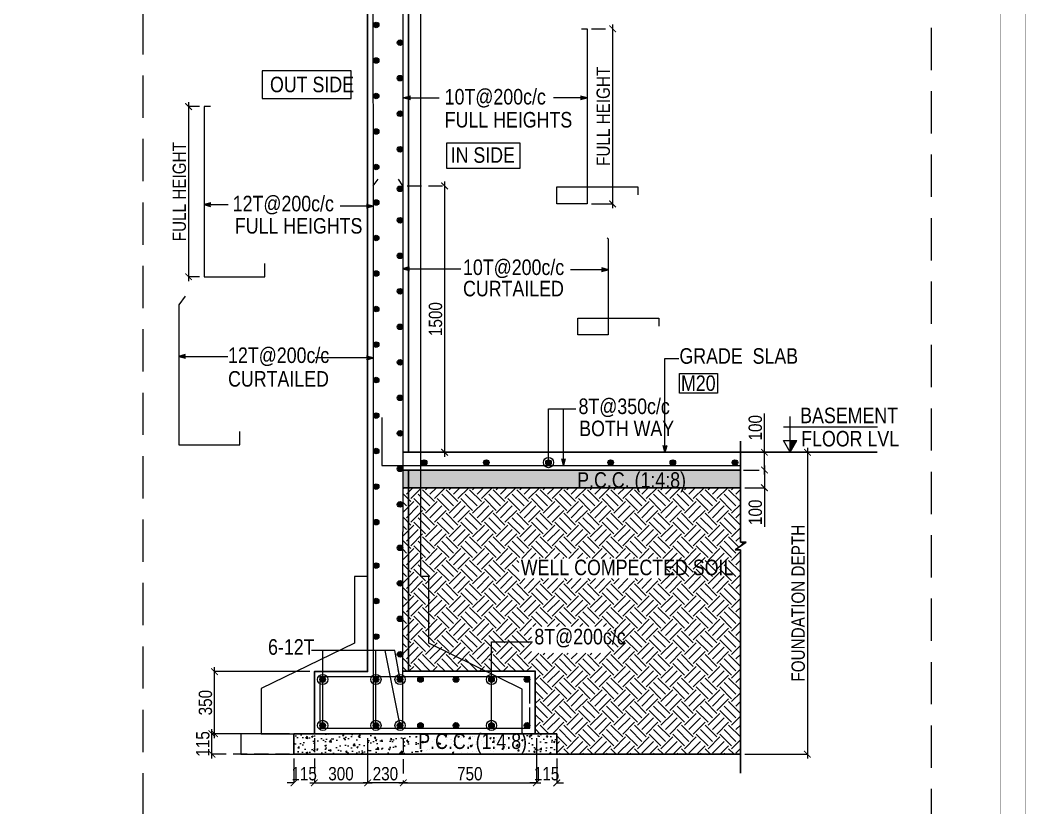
# Model space of a CAD drawing. Header units: millimetres. Extents: x 1112055 to 3390982, y -148532 to 766891.
# Drawn here: x 1994847 to 2021276, y 294036 to 314631 of the extents above; entities that cross this region are included whole.
import ezdxf

# ---------------------------------------------------------------- set-up
doc = ezdxf.new("R2010")
doc.units = ezdxf.units.MM
doc.header["$PDMODE"] = 35
doc.header["$PDSIZE"] = -25
doc.linetypes.add('Hidden', pattern=[9.525, 6.35, -3.175])
for name, color, linetype, lineweight in [('B HATCH', 250, 'Continuous', 0), ('B P.C.C', 251, 'Continuous', 0), ('B STEEL', 34, 'Continuous', 15), ('B STEEL TEXT', 7, 'Continuous', 15), ('B TITLE BLOCK', 250, 'Continuous', 0), ('B-BEAM', 147, 'Continuous', 25), ('B-ST DIM', 250, 'Continuous', 18), ('Col', 1, 'Continuous', 9)]:
    doc.layers.add(name, color=color, linetype=linetype, lineweight=lineweight)
doc.layers.add('B-COL HT', color=7, linetype='Continuous', lineweight=0, true_color=0x4e4f45)
doc.styles.add('ARIAL', font='arial.ttf')
doc.styles.add('Q1', font='g13f12d.shx', dxfattribs={"width": 0.8})
doc.styles.add('SWINC', font='swissc.ttf')
doc.dimstyles.new('BH-STD', dxfattribs={"dimscale": 0, "dimtxt": 230, "dimasz": 125, "dimexe": 0, "dimexo": 100, "dimgap": 50, "dimtad": 1, "dimdec": 0, "dimzin": 1, "dimdsep": 46, "dimtxsty": 'Q1', "dimblk": 'ARCHTICK', "dimcen": 1, "dimdle": 100, "dimclrd": 250, "dimclre": 250, "dimclrt": 256, "dimadec": 0, "dimazin": 0, "dimtfac": 1, "dimtdec": 0, "dimtix": 1, "dimtofl": 0, "dimtmove": 0, "dimatfit": 2, "dimfxl": 1, "dimtolj": 1, "dimtzin": 0, "dimlwd": 9, "dimlwe": 9, "dimarcsym": 0})
doc.dimstyles.new('DIM 1', dxfattribs={"dimscale": 0, "dimtxt": 230, "dimasz": 150, "dimexe": 0.18, "dimexo": 0.0625, "dimgap": 0.5, "dimtad": 1, "dimdec": 0, "dimzin": 0, "dimdsep": 46, "dimtxsty": 'ARIAL', "dimblk": 'OBLIQUE', "dimcen": 6, "dimse1": 1, "dimse2": 1, "dimclrd": 256, "dimclrt": 256, "dimadec": 0, "dimazin": 2, "dimtfac": 0.75, "dimtdec": 0, "dimtix": 1, "dimtofl": 0, "dimtmove": 1, "dimatfit": 3, "dimldrblk": 'OPEN30', "dimfxl": 0.18, "dimfrac": 1, "dimtolj": 1, "dimtzin": 0, "dimlwd": -1, "dimarcsym": 0})

# ---------------------------------------------------------------- blocks, each defined once
blk = doc.blocks.new('_ArchTick')
at = {"color": 0, "linetype": 'ByBlock', "const_width": 0.15}
blk.add_lwpolyline([(-0.5, -0.5), (0.5, 0.5)], dxfattribs=at)
blk = doc.blocks.new('*D1737')
at = {"layer": 'B-ST DIM', "color": 7, "lineweight": 9, "ltscale": 50, "transparency": 16777216}
for p, q in [((13994, 11040), (13994, 11916)), ((13556, 11040), (13994, 11040)), ((13994, 10540), (13994, 11040))]:
    blk.add_line(p, q, dxfattribs=at)
at = {"layer": 'B-ST DIM', "color": 7, "linetype": 'Hidden', "lineweight": 9, "ltscale": 50, "transparency": 16777216}
blk.add_line((13522, 10640), (13994, 10640), dxfattribs=at)
at = {"layer": 'Defpoints', "color": 0, "ltscale": 50, "transparency": 16777216}
for p in [(13456, 11040), (13994, 11040), (13422, 10640)]:
    blk.add_point(p, dxfattribs=at)
at = {"layer": 'B-ST DIM', "color": 7, "lineweight": 9, "ltscale": 50, "transparency": 16777216, "xscale": 150, "yscale": 150, "zscale": 150}
for p, rotation in [((13994, 11040), 90), ((13994, 10640), 270)]:
    blk.add_blockref('_ArchTick', p, dxfattribs=dict(at, rotation=rotation))
at = {"layer": 'B-ST DIM', "color": 7, "ltscale": 50, "transparency": 16777216, "insert": (13790, 11592), "char_height": 300, "attachment_point": 5, "rotation": 90, "style": 'SWINC'}
blk.add_mtext('\\A1;100', dxfattribs=at)
blk = doc.blocks.new('*D1738')
at = {"layer": 'B-ST DIM', "color": 7, "linetype": 'Hidden', "lineweight": 9, "ltscale": 50, "transparency": 16777216}
blk.add_line((3855, 4600), (3855, 3593), dxfattribs=at)
at = {"layer": 'B-ST DIM', "color": 7, "lineweight": 9, "ltscale": 50, "transparency": 16777216}
for p, q in [((5055, 4600), (5055, 3593)), ((3755, 3593), (5155, 3593))]:
    blk.add_line(p, q, dxfattribs=at)
at = {"layer": 'Defpoints', "color": 0, "ltscale": 50, "transparency": 16777216}
for p in [(3855, 4700), (5055, 4700), (5055, 3593)]:
    blk.add_point(p, dxfattribs=at)
at = {"layer": 'B-ST DIM', "color": 7, "lineweight": 9, "ltscale": 50, "transparency": 16777216, "xscale": 150, "yscale": 150, "zscale": 150, "rotation": 180}
blk.add_blockref('_ArchTick', (3855, 3593), dxfattribs=at)
at = {"layer": 'B-ST DIM', "color": 7, "lineweight": 9, "ltscale": 50, "transparency": 16777216, "xscale": 150, "yscale": 150, "zscale": 150}
blk.add_blockref('_ArchTick', (5055, 3593), dxfattribs=at)
at = {"layer": 'B-ST DIM', "color": 7, "ltscale": 50, "transparency": 16777216, "insert": (4455, 3797), "char_height": 300, "attachment_point": 5, "style": 'SWINC'}
blk.add_mtext('\\A1;300', dxfattribs=at)
blk = doc.blocks.new('*D1739')
at = {"layer": 'B-ST DIM', "color": 7, "lineweight": 9, "ltscale": 50, "transparency": 16777216}
for p, q in [((5055, 4600), (5055, 3593)), ((5957, 3593), (4955, 3593))]:
    blk.add_line(p, q, dxfattribs=at)
at = {"layer": 'B-ST DIM', "color": 7, "linetype": 'Hidden', "lineweight": 9, "ltscale": 50, "transparency": 16777216}
blk.add_line((5857, 4600), (5857, 3593), dxfattribs=at)
at = {"layer": 'Defpoints', "color": 0, "ltscale": 50, "transparency": 16777216}
for p in [(5055, 4700), (5857, 4700), (5055, 3593)]:
    blk.add_point(p, dxfattribs=at)
at = {"layer": 'B-ST DIM', "color": 7, "lineweight": 9, "ltscale": 50, "transparency": 16777216, "xscale": 150, "yscale": 150, "zscale": 150, "rotation": 180}
blk.add_blockref('_ArchTick', (5055, 3593), dxfattribs=at)
at = {"layer": 'B-ST DIM', "color": 7, "lineweight": 9, "ltscale": 50, "transparency": 16777216, "xscale": 150, "yscale": 150, "zscale": 150}
blk.add_blockref('_ArchTick', (5857, 3593), dxfattribs=at)
at = {"layer": 'B-ST DIM', "color": 7, "ltscale": 50, "transparency": 16777216, "insert": (5456, 3797), "char_height": 300, "attachment_point": 5, "style": 'SWINC'}
blk.add_mtext('\\A1;230', dxfattribs=at)
blk = doc.blocks.new('*D1740')
at = {"layer": 'B-ST DIM', "color": 7, "linetype": 'Hidden', "lineweight": 9, "ltscale": 50, "transparency": 16777216}
blk.add_line((5857, 4600), (5857, 3593), dxfattribs=at)
at = {"layer": 'B-ST DIM', "color": 7, "lineweight": 9, "ltscale": 50, "transparency": 16777216}
for p, q in [((8857, 4600), (8857, 3593)), ((5757, 3593), (8957, 3593))]:
    blk.add_line(p, q, dxfattribs=at)
at = {"layer": 'Defpoints', "color": 0, "ltscale": 50, "transparency": 16777216}
for p in [(5857, 4700), (8857, 4700), (8857, 3593)]:
    blk.add_point(p, dxfattribs=at)
at = {"layer": 'B-ST DIM', "color": 7, "lineweight": 9, "ltscale": 50, "transparency": 16777216, "xscale": 150, "yscale": 150, "zscale": 150, "rotation": 180}
blk.add_blockref('_ArchTick', (5857, 3593), dxfattribs=at)
at = {"layer": 'B-ST DIM', "color": 7, "lineweight": 9, "ltscale": 50, "transparency": 16777216, "xscale": 150, "yscale": 150, "zscale": 150}
blk.add_blockref('_ArchTick', (8857, 3593), dxfattribs=at)
at = {"layer": 'B-ST DIM', "color": 7, "ltscale": 50, "transparency": 16777216, "insert": (7357, 3797), "char_height": 300, "attachment_point": 5, "style": 'SWINC'}
blk.add_mtext('\\A1;750', dxfattribs=at)
blk = doc.blocks.new('_Oblique')
at = {"color": 0, "linetype": 'ByBlock', "lineweight": -2}
blk.add_line((-0.5, -0.5), (0.5, 0.5), dxfattribs=at)
blk = doc.blocks.new('_Open30')
at = {"color": 0, "linetype": 'ByBlock', "lineweight": -2}
for p, q in [((-1, 0.27), (0, 0)), ((0, 0), (-1, -0.27)), ((0, 0), (-1, 0))]:
    blk.add_line(p, q, dxfattribs=at)
blk = doc.blocks.new('*D1741')
at = {"layer": 'B-ST DIM', "color": 7, "lineweight": 9, "ltscale": 50, "transparency": 16777216}
for p, q in [((1547, 4140), (1547, 4800)), ((3295, 4700), (1547, 4700))]:
    blk.add_line(p, q, dxfattribs=at)
at = {"layer": 'B-ST DIM', "color": 7, "linetype": 'Hidden', "lineweight": 9, "ltscale": 50, "transparency": 16777216}
blk.add_line((3295, 4240), (1547, 4240), dxfattribs=at)
at = {"layer": 'Defpoints', "color": 0, "ltscale": 50, "transparency": 16777216}
for p in [(1547, 4700), (3395, 4700), (3395, 4240)]:
    blk.add_point(p, dxfattribs=at)
at = {"layer": 'B-ST DIM', "color": 7, "lineweight": 9, "ltscale": 50, "transparency": 16777216, "xscale": 150, "yscale": 150, "zscale": 150}
for p, rotation in [((1547, 4700), 90), ((1547, 4240), 270)]:
    blk.add_blockref('_ArchTick', p, dxfattribs=dict(at, rotation=rotation))
at = {"layer": 'B-ST DIM', "color": 7, "ltscale": 50, "transparency": 16777216, "insert": (1343, 4470), "char_height": 300, "attachment_point": 5, "rotation": 90, "style": 'SWINC'}
blk.add_mtext('\\A1;115', dxfattribs=at)
blk = doc.blocks.new('*D1742')
at = {"layer": 'B-ST DIM', "color": 7, "lineweight": 9, "ltscale": 50, "transparency": 16777216}
for p, q in [((1605, 4600), (1605, 6200)), ((3755, 6100), (1605, 6100))]:
    blk.add_line(p, q, dxfattribs=at)
at = {"layer": 'B-ST DIM', "color": 7, "linetype": 'Hidden', "lineweight": 9, "ltscale": 50, "transparency": 16777216}
blk.add_line((3295, 4700), (1605, 4700), dxfattribs=at)
at = {"layer": 'Defpoints', "color": 0, "ltscale": 50, "transparency": 16777216}
for p in [(1605, 6100), (3855, 6100), (3395, 4700)]:
    blk.add_point(p, dxfattribs=at)
at = {"layer": 'B-ST DIM', "color": 7, "lineweight": 9, "ltscale": 50, "transparency": 16777216, "xscale": 150, "yscale": 150, "zscale": 150}
for p, rotation in [((1605, 6100), 90), ((1605, 4700), 270)]:
    blk.add_blockref('_ArchTick', p, dxfattribs=dict(at, rotation=rotation))
at = {"layer": 'B-ST DIM', "color": 7, "ltscale": 50, "transparency": 16777216, "insert": (1402, 5400), "char_height": 300, "attachment_point": 5, "rotation": 90, "style": 'SWINC'}
blk.add_mtext('\\A1;350', dxfattribs=at)
blk = doc.blocks.new('*D1743')
at = {"layer": 'B-ST DIM', "color": 7, "lineweight": 9, "ltscale": 50, "transparency": 16777216}
for p, q in [((13994, 10740), (13994, 10240)), ((13556, 10240), (13994, 10240)), ((13994, 10240), (13994, 9364))]:
    blk.add_line(p, q, dxfattribs=at)
at = {"layer": 'B-ST DIM', "color": 7, "linetype": 'Hidden', "lineweight": 9, "ltscale": 50, "transparency": 16777216}
blk.add_line((13556, 10640), (13994, 10640), dxfattribs=at)
at = {"layer": 'Defpoints', "color": 0, "ltscale": 50, "transparency": 16777216}
for p in [(13456, 10640), (13456, 10240), (13994, 10240)]:
    blk.add_point(p, dxfattribs=at)
at = {"layer": 'B-ST DIM', "color": 7, "lineweight": 9, "ltscale": 50, "transparency": 16777216, "xscale": 150, "yscale": 150, "zscale": 150}
for p, rotation in [((13994, 10640), 90), ((13994, 10240), 270)]:
    blk.add_blockref('_ArchTick', p, dxfattribs=dict(at, rotation=rotation))
at = {"layer": 'B-ST DIM', "color": 7, "ltscale": 50, "transparency": 16777216, "insert": (13790, 9688), "char_height": 300, "attachment_point": 5, "rotation": 90, "style": 'SWINC'}
blk.add_mtext('\\A1;100', dxfattribs=at)
blk = doc.blocks.new('*D1744')
at = {"layer": 'B-ST DIM', "color": 7, "lineweight": 9, "ltscale": 50, "transparency": 16777216}
for p, q in [((3395, 4140), (3395, 3593)), ((3395, 3593), (3245, 3593)), ((3855, 3593), (4005, 3593))]:
    blk.add_line(p, q, dxfattribs=at)
at = {"layer": 'B-ST DIM', "color": 7, "linetype": 'Hidden', "lineweight": 9, "ltscale": 50, "transparency": 16777216}
blk.add_line((3855, 4140), (3855, 3593), dxfattribs=at)
at = {"layer": 'Defpoints', "color": 0, "ltscale": 50, "transparency": 16777216}
for p in [(3395, 4240), (3855, 4240), (3395, 3593)]:
    blk.add_point(p, dxfattribs=at)
at = {"layer": 'B-ST DIM', "color": 7, "lineweight": 9, "ltscale": 50, "transparency": 16777216, "xscale": 150, "yscale": 150, "zscale": 150}
blk.add_blockref('_ArchTick', (3395, 3593), dxfattribs=at)
at = {"layer": 'B-ST DIM', "color": 7, "lineweight": 9, "ltscale": 50, "transparency": 16777216, "xscale": 150, "yscale": 150, "zscale": 150, "rotation": 180}
blk.add_blockref('_ArchTick', (3855, 3593), dxfattribs=at)
at = {"layer": 'B-ST DIM', "color": 7, "ltscale": 50, "transparency": 16777216, "insert": (3625, 3797), "char_height": 300, "attachment_point": 5, "style": 'SWINC'}
blk.add_mtext('\\A1;115', dxfattribs=at)
blk = doc.blocks.new('*D1745')
at = {"layer": 'B-ST DIM', "color": 7, "linetype": 'Hidden', "lineweight": 9, "ltscale": 50, "transparency": 16777216}
blk.add_line((8857, 4140), (8857, 3593), dxfattribs=at)
at = {"layer": 'B-ST DIM', "color": 7, "lineweight": 9, "ltscale": 50, "transparency": 16777216}
for p, q in [((9317, 4140), (9317, 3593)), ((8857, 3593), (8707, 3593)), ((9317, 3593), (9467, 3593))]:
    blk.add_line(p, q, dxfattribs=at)
at = {"layer": 'Defpoints', "color": 0, "ltscale": 50, "transparency": 16777216}
for p in [(8857, 4240), (9317, 4240), (9317, 3593)]:
    blk.add_point(p, dxfattribs=at)
at = {"layer": 'B-ST DIM', "color": 7, "lineweight": 9, "ltscale": 50, "transparency": 16777216, "xscale": 150, "yscale": 150, "zscale": 150}
blk.add_blockref('_ArchTick', (8857, 3593), dxfattribs=at)
at = {"layer": 'B-ST DIM', "color": 7, "lineweight": 9, "ltscale": 50, "transparency": 16777216, "xscale": 150, "yscale": 150, "zscale": 150, "rotation": 180}
blk.add_blockref('_ArchTick', (9317, 3593), dxfattribs=at)
at = {"layer": 'B-ST DIM', "color": 7, "ltscale": 50, "transparency": 16777216, "insert": (9087, 3797), "char_height": 300, "attachment_point": 5, "style": 'SWINC'}
blk.add_mtext('\\A1;115', dxfattribs=at)
blk = doc.blocks.new('*D1746')
at = {"layer": 'B-ST DIM', "color": 7, "linetype": 'Hidden', "lineweight": 9, "ltscale": 50, "transparency": 16777216}
blk.add_line((10100, 20579), (10573, 20579), dxfattribs=at)
at = {"layer": 'B-ST DIM', "color": 7, "lineweight": 9, "ltscale": 50, "transparency": 16777216}
for p, q in [((10573, 20679), (10573, 16535)), ((10100, 16635), (10573, 16635))]:
    blk.add_line(p, q, dxfattribs=at)
at = {"layer": 'Defpoints', "color": 0, "ltscale": 50, "transparency": 16777216}
for p in [(10000, 20579), (10000, 16635), (10573, 16635)]:
    blk.add_point(p, dxfattribs=at)
at = {"layer": 'B-ST DIM', "color": 7, "lineweight": 9, "ltscale": 50, "transparency": 16777216, "xscale": 150, "yscale": 150, "zscale": 150}
for p, rotation in [((10573, 20579), 90), ((10573, 16635), 270)]:
    blk.add_blockref('_ArchTick', p, dxfattribs=dict(at, rotation=rotation))
at = {"layer": 'B-ST DIM', "color": 7, "ltscale": 50, "transparency": 16777216, "insert": (10365, 18607), "char_height": 300, "attachment_point": 5, "rotation": 90, "style": 'SWINC'}
blk.add_mtext('\\A1;FULL HEIGHT', dxfattribs=at)
blk = doc.blocks.new('*D1747')
at = {"layer": 'B-ST DIM', "color": 7, "lineweight": 9, "ltscale": 50, "transparency": 16777216}
for p, q in [((1021, 18928), (1021, 14893)), ((1270, 14993), (1021, 14993))]:
    blk.add_line(p, q, dxfattribs=at)
at = {"layer": 'B-ST DIM', "color": 7, "linetype": 'Hidden', "lineweight": 9, "ltscale": 50, "transparency": 16777216}
blk.add_line((1270, 18828), (1021, 18828), dxfattribs=at)
at = {"layer": 'Defpoints', "color": 0, "ltscale": 50, "transparency": 16777216}
for p in [(1370, 18828), (1021, 14993), (1370, 14993)]:
    blk.add_point(p, dxfattribs=at)
at = {"layer": 'B-ST DIM', "color": 7, "lineweight": 9, "ltscale": 50, "transparency": 16777216, "xscale": 150, "yscale": 150, "zscale": 150}
for p, rotation in [((1021, 18828), 90), ((1021, 14993), 270)]:
    blk.add_blockref('_ArchTick', p, dxfattribs=dict(at, rotation=rotation))
at = {"layer": 'B-ST DIM', "color": 7, "ltscale": 50, "transparency": 16777216, "insert": (814, 16910), "char_height": 300, "attachment_point": 5, "rotation": 90, "style": 'SWINC'}
blk.add_mtext('\\A1;FULL HEIGHT', dxfattribs=at)
blk = doc.blocks.new('*D1749')
at = {"layer": 'B-ST DIM', "color": 7, "lineweight": 9, "ltscale": 50, "transparency": 16777216}
for p, q in [((6789, 17140), (6789, 10940)), ((6073, 11040), (6789, 11040))]:
    blk.add_line(p, q, dxfattribs=at)
at = {"layer": 'B-ST DIM', "color": 7, "linetype": 'Hidden', "lineweight": 9, "ltscale": 50, "transparency": 16777216}
blk.add_line((5948, 17040), (6789, 17040), dxfattribs=at)
at = {"layer": 'Defpoints', "color": 0, "ltscale": 50, "transparency": 16777216}
for p in [(5848, 17040), (5973, 11040), (6789, 11040)]:
    blk.add_point(p, dxfattribs=at)
at = {"layer": 'B-ST DIM', "color": 7, "lineweight": 9, "ltscale": 50, "transparency": 16777216, "xscale": 150, "yscale": 150, "zscale": 150}
for p, rotation in [((6789, 17040), 90), ((6789, 11040), 270)]:
    blk.add_blockref('_ArchTick', p, dxfattribs=dict(at, rotation=rotation))
at = {"layer": 'B-ST DIM', "color": 7, "ltscale": 50, "transparency": 16777216, "insert": (6585, 14040), "char_height": 300, "attachment_point": 5, "rotation": 90, "style": 'SWINC'}
blk.add_mtext('\\A1;1500', dxfattribs=at)
blk = doc.blocks.new('*D1750')
at = {"layer": 'B-ST DIM', "color": 7, "linetype": 'Hidden', "lineweight": 9, "ltscale": 50, "transparency": 16777216}
blk.add_line((13556, 11040), (14963, 11040), dxfattribs=at)
at = {"layer": 'B-ST DIM', "color": 7, "lineweight": 9, "ltscale": 50, "transparency": 16777216}
for p, q in [((14963, 11140), (14963, 4140)), ((13556, 4240), (14963, 4240))]:
    blk.add_line(p, q, dxfattribs=at)
at = {"layer": 'Defpoints', "color": 0, "ltscale": 50, "transparency": 16777216}
for p in [(13456, 11040), (13456, 4240), (14963, 4240)]:
    blk.add_point(p, dxfattribs=at)
at = {"layer": 'B-ST DIM', "color": 7, "lineweight": 9, "ltscale": 50, "transparency": 16777216, "xscale": 150, "yscale": 150, "zscale": 150}
for p, rotation in [((14963, 11040), 90), ((14963, 4240), 270)]:
    blk.add_blockref('_ArchTick', p, dxfattribs=dict(at, rotation=rotation))
at = {"layer": 'B-ST DIM', "color": 7, "ltscale": 50, "transparency": 16777216, "insert": (14756, 7640), "char_height": 300, "attachment_point": 5, "rotation": 90, "style": 'SWINC'}
blk.add_mtext('\\A1;FOUNDATION DEPTH', dxfattribs=at)
blk = doc.blocks.new('A$C518183e5')
at = {"layer": 'B HATCH', "ltscale": 1000}
h = blk.add_hatch(dxfattribs=at)
h.set_pattern_fill('AR-CONC', color=256, scale=35)
h.set_pattern_definition([(50, (-452455.6, 53498.63), (251.04106, -21.96325), [26.25, -288.75]), (355, (-452455.6, 53498.63), (-48.56297, 263.26725), [21, -231]), (100.451444, (-452434.7, 53496.8), (202.4781, 241.304), [22.30907, -245.39974]), (46.1842, (-452455.6, 53568.63), (373.53447, -57.93175), [39.375, -433.125]), (96.635635, (-452424.48, 53563.8), (327.13168, 340.9415), [33.46362, -368.09982]), (351.18416, (-452455.6, 53568.63), (327.13168, 340.9415), [31.5, -346.5]), (21, (-452420.6, 53551.13), (208.91747, -140.91661), [26.25, -288.75]), (326, (-452420.6, 53551.13), (85.16037, 253.80252), [21, -231]), (71.451445, (-452403.2, 53539.4), (294.07783, 112.8859), [22.30907, -245.39974]), (37.5, (-452455.61, 53498.63), (4.25595, 116.512849), [0, -228.2, 0, -234.5, 0, -231.875]), (7.5, (-452455.61, 53498.63), (92.074338, 138.0441), [0, -133.7, 0, -222.95, 0, -88.375]), (327.5, (-452533.66, 53498.63), (186.837853, -7.894205), [0, -87.5, 0, -273, 0, -362.25]), (317.5, (-452568.66, 53498.63), (204.11516, 35.036744), [0, -113.75, 0, -181.3, 0, -257.25])])
h.paths.add_polyline_path([(6139.5, 10640.2), (5852.7, 10640.2), (5852.7, 10240.2), (6139.5, 10240.2)])
h.paths.add_polyline_path([(13455.8, 10640.2), (6139.5, 10640.2), (6139.5, 10240.2), (13455.8, 10240.2)])
at = {"layer": 'B HATCH', "lineweight": 0, "ltscale": 15}
h = blk.add_hatch(dxfattribs=at)
h.set_pattern_fill('AR-CONC', color=250, scale=50, style=0)
h.set_pattern_definition([(50, (-2573862.6, 1118405.36), (358.63009, -31.376067), [37.5, -412.5]), (355, (-2573862.6, 1118405.36), (-69.375667, 376.096067), [30, -330]), (100.451444, (-2573832.72, 1118402.74), (289.254423, 344.719995), [31.870096, -350.571056]), (46.1842, (-2573862.6, 1118505.36), (533.620665, -82.75964), [56.25, -618.75]), (96.635635, (-2573818.14, 1118498.46), (467.33097, 487.0593), [47.80517, -525.85688]), (351.184164, (-2573862.6, 1118505.36), (467.33097, 487.0593), [45, -495]), (21, (-2573812.6, 1118480.36), (298.453526, -201.309445), [37.5, -412.5]), (326, (-2573812.6, 1118480.36), (121.657666, 362.575023), [30, -330]), (71.451445, (-2573787.74, 1118463.6), (420.11119, 161.265576), [31.870095, -350.571056]), (37.5, (-2573862.61, 1118405.36), (6.0799277, 166.446927), [0, -326, 0, -335, 0, -331.25]), (7.5, (-2573862.61, 1118405.36), (131.534769, 197.205856), [0, -191, 0, -318.5, 0, -126.25]), (327.5, (-2573974.11, 1118405.36), (266.911218, -11.277436), [0, -125, 0, -390, 0, -517.5]), (317.5, (-2574024.1, 1118405.36), (291.593085, 50.052491), [0, -162.5, 0, -259, 0, -367.5])])
h.paths.add_polyline_path([(3396.7, 4700.1), (3396.7, 4240.2), (9316.7, 4240.2), (9316.7, 4700.1)])
h.paths.add_polyline_path([(6099.4, 4240.2), (8175.9, 4240.2), (8196.8, 4240.2), (6120.3, 4240.2)], flags=17)
at = {"layer": 'B STEEL'}
h = blk.add_hatch(color=256, dxfattribs=at)
h.dxf.hatch_style = 1
edge = h.paths.add_edge_path()
edge.add_arc((5246.8, 20666.1), 62.5, 0, 360)
h = blk.add_hatch(color=256, dxfattribs=at)
h.dxf.hatch_style = 1
edge = h.paths.add_edge_path()
edge.add_arc((5785.9, 20266.1), 62.5, 0, 360)
h = blk.add_hatch(color=256, dxfattribs=at)
h.dxf.hatch_style = 1
edge = h.paths.add_edge_path()
edge.add_arc((5246.8, 19866.1), 62.5, 0, 360)
h = blk.add_hatch(color=256, dxfattribs=at)
h.dxf.hatch_style = 1
edge = h.paths.add_edge_path()
edge.add_arc((5785.9, 19466.1), 62.5, 0, 360)
h = blk.add_hatch(color=256, dxfattribs=at)
h.dxf.hatch_style = 1
edge = h.paths.add_edge_path()
edge.add_arc((5246.8, 19066.1), 62.5, 0, 360)
h = blk.add_hatch(color=256, dxfattribs=at)
h.dxf.hatch_style = 1
edge = h.paths.add_edge_path()
edge.add_arc((5785.9, 18666.1), 62.5, 0, 360)
h = blk.add_hatch(color=256, dxfattribs=at)
h.dxf.hatch_style = 1
edge = h.paths.add_edge_path()
edge.add_arc((5246.8, 18266.1), 62.5, 0, 360)
h = blk.add_hatch(color=256, dxfattribs=at)
h.dxf.hatch_style = 1
edge = h.paths.add_edge_path()
edge.add_arc((5785.9, 17866.1), 62.5, 0, 360)
h = blk.add_hatch(color=256, dxfattribs=at)
h.dxf.hatch_style = 1
edge = h.paths.add_edge_path()
edge.add_arc((5246.8, 17466.1), 62.5, 0, 360)
h = blk.add_hatch(color=256, dxfattribs=at)
h.dxf.hatch_style = 1
edge = h.paths.add_edge_path()
edge.add_arc((5785.9, 16974), 62.5, 0, 360)
h = blk.add_hatch(color=256, dxfattribs=at)
h.dxf.hatch_style = 1
edge = h.paths.add_edge_path()
edge.add_arc((5246.8, 16666.1), 62.5, 0, 360)
h = blk.add_hatch(color=256, dxfattribs=at)
h.dxf.hatch_style = 1
edge = h.paths.add_edge_path()
edge.add_arc((5785.9, 16266.1), 62.5, 0, 360)
h = blk.add_hatch(color=256, dxfattribs=at)
h.dxf.hatch_style = 1
edge = h.paths.add_edge_path()
edge.add_arc((5246.8, 15866.1), 62.5, 0, 360)
h = blk.add_hatch(color=256, dxfattribs=at)
h.dxf.hatch_style = 1
edge = h.paths.add_edge_path()
edge.add_arc((5785.9, 15466.1), 62.5, 0, 360)
h = blk.add_hatch(color=256, dxfattribs=at)
h.dxf.hatch_style = 1
edge = h.paths.add_edge_path()
edge.add_arc((5246.8, 15066.1), 62.5, 0, 360)
h = blk.add_hatch(color=256, dxfattribs=at)
h.dxf.hatch_style = 1
edge = h.paths.add_edge_path()
edge.add_arc((5785.9, 14666.1), 62.5, 0, 360)
h = blk.add_hatch(color=256, dxfattribs=at)
h.dxf.hatch_style = 1
edge = h.paths.add_edge_path()
edge.add_arc((5246.8, 14266.1), 62.5, 0, 360)
h = blk.add_hatch(color=256, dxfattribs=at)
h.dxf.hatch_style = 1
edge = h.paths.add_edge_path()
edge.add_arc((5785.9, 13866.1), 62.5, 0, 360)
h = blk.add_hatch(color=256, dxfattribs=at)
h.dxf.hatch_style = 1
edge = h.paths.add_edge_path()
edge.add_arc((5246.8, 13466.1), 62.5, 0, 360)
h = blk.add_hatch(color=256, dxfattribs=at)
h.dxf.hatch_style = 1
edge = h.paths.add_edge_path()
edge.add_arc((5785.9, 13066.1), 62.5, 0, 360)
h = blk.add_hatch(color=256, dxfattribs=at)
h.dxf.hatch_style = 1
edge = h.paths.add_edge_path()
edge.add_arc((5246.8, 12666.1), 62.5, 0, 360)
h = blk.add_hatch(color=256, dxfattribs=at)
h.dxf.hatch_style = 1
edge = h.paths.add_edge_path()
edge.add_arc((5785.9, 12266.1), 62.5, 0, 360)
h = blk.add_hatch(color=256, dxfattribs=at)
h.dxf.hatch_style = 1
edge = h.paths.add_edge_path()
edge.add_arc((5246.8, 11866.1), 62.5, 0, 360)
h = blk.add_hatch(color=256, dxfattribs=at)
h.dxf.hatch_style = 1
edge = h.paths.add_edge_path()
edge.add_arc((5785.9, 11466.1), 62.5, 0, 360)
h = blk.add_hatch(color=256, dxfattribs=at)
h.dxf.hatch_style = 1
edge = h.paths.add_edge_path()
edge.add_arc((5246.8, 11066.1), 62.5, 0, 360)
h = blk.add_hatch(color=256, dxfattribs=at)
h.dxf.hatch_style = 1
edge = h.paths.add_edge_path()
edge.add_arc((5785.9, 10666.1), 62.5, 0, 360)
h = blk.add_hatch(color=256, dxfattribs=at)
h.dxf.hatch_style = 1
edge = h.paths.add_edge_path()
edge.add_arc((6329.8, 10807.8), 62.5, 0, 360)
h = blk.add_hatch(color=256, dxfattribs=at)
h.dxf.hatch_style = 1
edge = h.paths.add_edge_path()
edge.add_arc((7729.8, 10807.8), 62.5, 0, 360)
h = blk.add_hatch(color=256, dxfattribs=at)
h.dxf.hatch_style = 1
edge = h.paths.add_edge_path()
edge.add_arc((9129.8, 10807.8), 62.5, 0, 360)
h = blk.add_hatch(color=256, dxfattribs=at)
h.dxf.hatch_style = 1
edge = h.paths.add_edge_path()
edge.add_arc((10529.8, 10807.8), 62.5, 0, 360)
h = blk.add_hatch(color=256, dxfattribs=at)
h.dxf.hatch_style = 1
edge = h.paths.add_edge_path()
edge.add_arc((11929.8, 10807.8), 62.5, 0, 360)
h = blk.add_hatch(color=256, dxfattribs=at)
h.dxf.hatch_style = 1
edge = h.paths.add_edge_path()
edge.add_arc((13329.8, 10807.8), 62.5, 0, 360)
h = blk.add_hatch(color=256, dxfattribs=at)
h.dxf.hatch_style = 1
edge = h.paths.add_edge_path()
edge.add_arc((5246.8, 10266.1), 62.5, 0, 360)
h = blk.add_hatch(color=256, dxfattribs=at)
h.dxf.hatch_style = 1
edge = h.paths.add_edge_path()
edge.add_arc((5785.9, 9866.1), 62.5, 0, 360)
h = blk.add_hatch(color=256, dxfattribs=at)
h.dxf.hatch_style = 1
edge = h.paths.add_edge_path()
edge.add_arc((5246.8, 9466.1), 62.5, 0, 360)
h = blk.add_hatch(color=256, dxfattribs=at)
h.dxf.hatch_style = 1
edge = h.paths.add_edge_path()
edge.add_arc((5785.9, 8887.6), 62.5, 0, 360)
h = blk.add_hatch(color=256, dxfattribs=at)
h.dxf.hatch_style = 1
edge = h.paths.add_edge_path()
edge.add_arc((5246.8, 8487.6), 62.5, 0, 360)
h = blk.add_hatch(color=256, dxfattribs=at)
h.dxf.hatch_style = 1
edge = h.paths.add_edge_path()
edge.add_arc((5785.9, 8087.6), 62.5, 0, 360)
h = blk.add_hatch(color=256, dxfattribs=at)
h.dxf.hatch_style = 1
edge = h.paths.add_edge_path()
edge.add_arc((5246.8, 7687.6), 62.5, 0, 360)
h = blk.add_hatch(color=256, dxfattribs=at)
h.dxf.hatch_style = 1
edge = h.paths.add_edge_path()
edge.add_arc((5785.9, 7287.6), 62.5, 0, 360)
h = blk.add_hatch(color=256, dxfattribs=at)
h.dxf.hatch_style = 1
edge = h.paths.add_edge_path()
edge.add_arc((5246.8, 6887.6), 62.5, 0, 360)
h = blk.add_hatch(color=256, dxfattribs=at)
h.dxf.hatch_style = 1
edge = h.paths.add_edge_path()
edge.add_arc((5785.9, 6487.6), 62.5, 0, 360)
h = blk.add_hatch(color=256, dxfattribs=at)
h.dxf.hatch_style = 1
edge = h.paths.add_edge_path()
edge.add_arc((4043, 5921.3), 62.5, 0, 360)
h = blk.add_hatch(color=256, dxfattribs=at)
h.dxf.hatch_style = 1
edge = h.paths.add_edge_path()
edge.add_arc((5242.8, 5921.3), 62.5, 0, 360)
h = blk.add_hatch(color=256, dxfattribs=at)
h.dxf.hatch_style = 1
edge = h.paths.add_edge_path()
edge.add_arc((5785.9, 5921.4), 62.5, 0, 360)
h = blk.add_hatch(color=256, dxfattribs=at)
h.dxf.hatch_style = 1
edge = h.paths.add_edge_path()
edge.add_arc((6245.9, 5921.4), 62.5, 0, 360)
h = blk.add_hatch(color=256, dxfattribs=at)
h.dxf.hatch_style = 1
edge = h.paths.add_edge_path()
edge.add_arc((7045.9, 5921.4), 62.5, 0, 360)
h = blk.add_hatch(color=256, dxfattribs=at)
h.dxf.hatch_style = 1
edge = h.paths.add_edge_path()
edge.add_arc((7845.9, 5921.4), 62.5, 0, 360)
h = blk.add_hatch(color=256, dxfattribs=at)
h.dxf.hatch_style = 1
edge = h.paths.add_edge_path()
edge.add_arc((8645.9, 5921.4), 62.5, 0, 360)
h = blk.add_hatch(color=256, dxfattribs=at)
h.dxf.hatch_style = 1
edge = h.paths.add_edge_path()
edge.add_arc((4042.9, 4887.5), 62.5, 0, 360)
h = blk.add_hatch(color=256, dxfattribs=at)
h.dxf.hatch_style = 1
edge = h.paths.add_edge_path()
edge.add_arc((5242.8, 4887.5), 62.5, 0, 360)
h = blk.add_hatch(color=256, dxfattribs=at)
h.dxf.hatch_style = 1
edge = h.paths.add_edge_path()
edge.add_arc((5785.9, 4887.6), 62.5, 0, 360)
h = blk.add_hatch(color=256, dxfattribs=at)
h.dxf.hatch_style = 1
edge = h.paths.add_edge_path()
edge.add_arc((6245.9, 4887.6), 62.5, 0, 360)
h = blk.add_hatch(color=256, dxfattribs=at)
h.dxf.hatch_style = 1
edge = h.paths.add_edge_path()
edge.add_arc((7045.9, 4887.6), 62.5, 0, 360)
h = blk.add_hatch(color=256, dxfattribs=at)
h.dxf.hatch_style = 1
edge = h.paths.add_edge_path()
edge.add_arc((7845.9, 4887.6), 62.5, 0, 360)
h = blk.add_hatch(color=256, dxfattribs=at)
h.dxf.hatch_style = 1
edge = h.paths.add_edge_path()
edge.add_arc((8645.9, 4887.6), 62.5, 0, 360)
at = {"layer": 'B STEEL TEXT', "lineweight": 9}
blk.add_hatch(color=3, dxfattribs=at).paths.add_polyline_path([(14574, 11301.5), (14574, 11040.2), (14724.9, 11301.5)])
at = {"layer": 'B-COL HT', "lineweight": 0, "ltscale": 1000}
h = blk.add_hatch(dxfattribs=at)
h.set_pattern_fill('EARTH', color=250, scale=1500, angle=45)
h.set_pattern_definition([(45, (-3543214.68, 1755784.77), (6e-14, 530.330086), [375, -375]), (45, (-3543314.1, 1755884.2), (6e-14, 530.330086), [375, -375]), (45, (-3543413.55, 1755983.64), (6e-14, 530.330086), [375, -375]), (135, (-3543413.55, 1756049.93), (-530.330086, 1e-13), [375, -375]), (135, (-3543314.1, 1756149.37), (-530.330086, 1e-13), [375, -375]), (135, (-3543214.68, 1756248.8), (-530.330086, 1e-13), [375, -375])])
h.paths.add_polyline_path([(6439.5, 8500.1), (6139.5, 8500.1), (6139.5, 10240.2), (5852.7, 10240.2), (5852.7, 6108.9), (7488, 6108.9), (6439.5, 6700.1)])
h.paths.add_polyline_path([(13455.8, 8845.8), (13331.6, 8845.8), (13580, 9011.4), (13455.8, 9011.4), (13455.8, 10240.2), (6139.5, 10240.2), (6139.5, 8500.1), (6439.5, 8500.1), (6439.5, 6700.1), (7488, 6108.9), (8833.4, 6108.9), (8833.4, 4700.1), (9316.7, 4700.1), (9316.7, 4240.2), (13455.8, 4240.2)])
h.paths.add_polyline_path([(8748.5, 6516.3), (10458.9, 6516.3), (10458.9, 7111.5), (8748.5, 7111.5)], flags=16)
edge = h.paths.add_edge_path(flags=16)
edge.add_line((11113.8, 9571.3), (11113.8, 10066.3))
edge.add_line((11113.8, 10066.3), (9364.9, 10066.3))
edge.add_line((9364.9, 10066.3), (9364.9, 10066.3))
edge.add_line((9364.9, 10066.3), (11113.8, 10066.3))
h.paths.add_polyline_path([(8465.3, 8192.8), (11785.4, 8192.8), (11785.4, 8649.1), (8465.3, 8649.1)], flags=16)
at = {"layer": 'B P.C.C', "color": 250, "linetype": 'Hidden', "lineweight": 0, "ltscale": 150}
blk.add_lwpolyline([(0, 30603.2), (17750.8, 30603.2), (17750.8, 0), (0, 0)], close=True, dxfattribs=at)
at = {"layer": 'B STEEL'}
for p, q in [((5178.1, 17040.2), (5293.5, 17189.3)), ((5848.4, 17040.2), (5753.6, 17189.3))]:
    blk.add_line(p, q, dxfattribs=at)
at = {"layer": 'B STEEL', "flags": 128}
for points in [[(8053.4, 28550.1), (5176.4, 28550.1), (5179.5, 9248.3)], [(5314.9, 28515), (5848.4, 28515), (5848.4, 9248.3)], [(9872.1, 20579.3), (10000.2, 20579.3), (10000.2, 16635.4), (9315.9, 16635.4), (9315.9, 17016.7), (11140.6, 17016.7), (11140.6, 16836.7)], [(1514.9, 18827.8), (1369.6, 18827.8), (1369.6, 14992.6), (2741.6, 14992.6), (2741.6, 15290.2)], [(10450.8, 15870.8), (10477.3, 15844.3), (10477.3, 13681.7), (9793.1, 13681.7), (9793.1, 14063), (11617.7, 14063), (11617.7, 13882.9)], [(948.4, 14554.7), (803, 14358.6), (803, 11211.1), (2175, 11211.1), (2175, 11508.7)], [(5371.7, 11825.5), (5371.7, 10745.3), (13455.8, 10745.3)], [(8708.4, 5379.8), (8708.4, 5983.9), (3980.4, 5983.9), (3980.4, 4825.1), (5848.4, 4825.1), (5848.4, 9248.3)], [(5179.5, 9248.3), (5180.3, 4825), (8708.4, 4825.1), (8708.4, 5286.8)]]:
    blk.add_lwpolyline(points, dxfattribs=at)
at = {"layer": 'B STEEL'}
for centre in [(5246.8, 20666.1), (5785.9, 20266.1), (5246.8, 19866.1), (5785.9, 19466.1), (5246.8, 19066.1), (5785.9, 18666.1), (5246.8, 18266.1), (5785.9, 17866.1), (5246.8, 17466.1), (5785.9, 16974), (5246.8, 16666.1), (5785.9, 16266.1), (5246.8, 15866.1), (5785.9, 15466.1), (5246.8, 15066.1), (5785.9, 14666.1), (5246.8, 14266.1), (5785.9, 13866.1), (5246.8, 13466.1), (5785.9, 13066.1), (5246.8, 12666.1), (5785.9, 12266.1), (5246.8, 11866.1), (5785.9, 11466.1), (5246.8, 11066.1), (5785.9, 10666.1), (6329.8, 10807.8), (7729.8, 10807.8), (9129.8, 10807.8), (10529.8, 10807.8), (11929.8, 10807.8), (13329.8, 10807.8), (5246.8, 10266.1), (5785.9, 9866.1), (5246.8, 9466.1), (5785.9, 8887.6), (5246.8, 8487.6), (5785.9, 8087.6), (5246.8, 7687.6), (5785.9, 7287.6), (5246.8, 6887.6), (5785.9, 6487.6), (4043, 5921.3), (5242.8, 5921.3), (5785.9, 5921.4), (6245.9, 5921.4), (7045.9, 5921.4), (7845.9, 5921.4), (8645.9, 5921.4), (4042.9, 4887.5), (5242.8, 4887.5), (5785.9, 4887.6), (6245.9, 4887.6), (7045.9, 4887.6), (7845.9, 4887.6), (8645.9, 4887.6)]:
    blk.add_circle(centre, 62.5, dxfattribs=at)
at = {"layer": 'B STEEL TEXT', "color": 3, "lineweight": 9}
for p, q in [((14574, 11040.2), (14574, 11844.6)), ((14423.1, 11611.1), (16543.8, 11611.1)), ((14423.1, 11301.5), (14724.9, 11301.5)), ((14574, 11040.2), (14423.1, 11301.5)), ((14574, 11040.2), (14724.9, 11301.5))]:
    blk.add_line(p, q, dxfattribs=at)
at = {"layer": 'B STEEL TEXT', "lineweight": 9}
for points in [[(4684.1, 19635.4), (2679.6, 19635.4), (2679.6, 19007.1), (4684.1, 19007.1)], [(6838.7, 18008.6), (8487.6, 18008.6), (8487.6, 17435.2), (6838.7, 17435.2)], [(12940, 12374.4), (12079.7, 12374.4), (12079.7, 12813.8), (12940, 12813.8)]]:
    blk.add_lwpolyline(points, close=True, dxfattribs=at)
at = {"layer": 'B-BEAM'}
for p, q in [((13455.8, 11289), (13455.8, 9011.4)), ((13455.8, 11040.2), (5852.7, 11040.2)), ((5973.4, 10640.2), (5973.4, 6108.9)), ((13455.8, 10240.2), (5852.7, 10240.2)), ((13331.6, 8845.8), (13580, 9011.4)), ((13455.8, 9011.4), (13580, 9011.4)), ((13331.6, 8845.8), (13455.8, 8845.8)), ((13455.8, 8845.8), (13455.8, 3812.1)), ((8833.4, 6108.9), (5852.7, 6108.9)), ((8833.4, 6108.9), (8833.4, 4700.1)), ((9316.7, 4700.1), (3395.4, 4700.1)), ((3395.4, 4700.1), (3395.4, 4240.2)), ((3699.9, 4682.7), (3699.9, 4700.1)), ((4299.9, 4682.7), (4299.9, 4700.1)), ((9316.7, 4240.2), (9316.7, 4700.1)), ((9316.7, 4240.2), (3395.4, 4240.2)), ((9316.7, 4240.2), (13455.8, 4240.2))]:
    blk.add_line(p, q, dxfattribs=at)
at = {"layer": 'B-BEAM', "color": 3}
blk.add_line((13455.8, 11040.2), (16535.7, 11040.2), dxfattribs=at)
at = {"layer": 'B-BEAM'}
for points in [[(3855.4, 4700.1), (3855.4, 6100.1), (5055.4, 6100.1), (5053.4, 28640)], [(9991.2, 28040.2), (6253.4, 28040.2), (6253.4, 26240.2), (5973.4, 26240.2), (5973.4, 11040.2)], [(13455.8, 10640.2), (5852.7, 10640.2)]]:
    blk.add_lwpolyline(points, dxfattribs=at)
at = {"layer": 'Col', "color": 250, "linetype": 'ByBlock', "ltscale": 2}
for points in [[(5053.4, 28640.2), (5055.1, 8240.4), (4756.2, 8240.4), (4756.2, 6740.4), (2656.2, 5720.2), (2656.2, 4700.1), (8537.5, 4700.1), (8537.5, 5700.1), (6437.5, 6740.4), (6437.5, 8240.4), (6253.4, 8240.4), (6253.4, 26240.2)], [(2658.2, 4700.1), (2198.2, 4700.1), (2198.2, 4240.2), (3395.4, 4240.2)]]:
    blk.add_lwpolyline(points, dxfattribs=at)
at = {"layer": 'B STEEL TEXT', "lineweight": 9, "style": 'SWINC'}
for s, p in [('OUT SIDE', (2855.4, 19149.9)), ('10T@200c/c', (6791.5, 18873.7)), ('FULL HEIGHTS', (6791.5, 18355.2)), ('IN SIDE', (6925.8, 17560.1)), ('12T@200c/c', (2016.7, 16467.7)), ('FULL HEIGHTS', (2063.6, 15965.6)), ('10T@200c/c', (7204.7, 15033.2)), ('CURTAILED', (7204.7, 14552.7)), ('12T@200c/c', (1911.5, 13051.4)), ('GRADE  SLAB', (12079.8, 13033.9)), ('CURTAILED', (1911.5, 12518.5)), ('M20', (12114.3, 12421.5)), ('8T@350c/c', (9806.5, 11900.9)), ('BOTH WAY', (9822.7, 11402.9)), ('P.C.C. (1:4:8)', (9777, 10240.2)), ('WELL COMPECTED SOIL', (8505.3, 8270.9)), ('8T@200c/c', (8811.7, 6712.3)), ('6-12T', (2812, 6479)), ('P.C.C. (1:4:8)', (6196.3, 4355.8))]:
    blk.add_text(s, height=350, dxfattribs=at).set_placement(p)
at = {"layer": 'B STEEL TEXT', "color": 3, "lineweight": 9, "style": 'SWINC'}
for s, p in [('BASEMENT', (14800.3, 11694.9)), (' FLOOR LVL ', (14710.9, 11170.9))]:
    blk.add_text(s, height=350, dxfattribs=at).set_placement(p)
at = {"layer": 'B-ST DIM', "ltscale": 50}
for base, p1, p2, angle, text, picture, middle in [((10572.5, 16635.4), (10000.2, 20579.3), (10000.2, 16635.4), 90, 'FULL HEIGHT', '*D1746', (10365.3, 18607.4)), ((1020.8, 14992.6), (1369.6, 18827.8), (1369.6, 14992.6), 90, 'FULL HEIGHT', '*D1747', (813.6, 16910.2)), ((14963.4, 4240.2), (13455.8, 11040.2), (13455.8, 4240.2), 90, 'FOUNDATION DEPTH', '*D1750', (14756.1, 7640.2)), ((5055.4, 3593.1), (5856.7, 4700), (5055.4, 4700), 180, '230', '*D1739', (5456, 3797.3))]:
    dim = blk.add_linear_dim(base=base, p1=p1, p2=p2, angle=angle, text=text, dimstyle='BH-STD', override={"dimscale": 1, "dimtxt": 300, "dimasz": 150, "dimlfac": 0.25, "dimtxsty": 'SWINC', "dimclrd": 7, "dimclre": 7, "dimclrt": 7}, dxfattribs=at)
    dim.commit()
    dim.dimension.update_dxf_attribs({"geometry": picture, "text_midpoint": middle})
for base, p1, p2, angle, picture, middle in [((6788.5, 11040.2), (5848.4, 17040.2), (5973.4, 11040.2), 90, '*D1749', (6584.5, 14040.2)), ((1605.4, 6100.1), (3395.4, 4700.1), (3855.4, 6100.1), 90, '*D1742', (1401.7, 5400.1)), ((9316.7, 3593.1), (8856.7, 4240.2), (9316.7, 4240.2), 180, '*D1745', (9086.7, 3797.1))]:
    dim = blk.add_linear_dim(base=base, p1=p1, p2=p2, angle=angle, dimstyle='BH-STD', override={"dimscale": 1, "dimtxt": 300, "dimasz": 150, "dimlfac": 0.25, "dimtxsty": 'SWINC', "dimclrd": 7, "dimclre": 7, "dimclrt": 7}, dxfattribs=at)
    dim.commit()
    dim.dimension.update_dxf_attribs({"geometry": picture, "text_midpoint": middle})
for base, p1, p2, angle, picture, middle in [((13993.7, 11040.2), (13422.4, 10640.2), (13455.8, 11040.2), 90, '*D1737', (13993.7, 11592.1)), ((13993.7, 10240.2), (13455.8, 10640.2), (13455.8, 10240.2), 270, '*D1743', (13993.7, 9688.3)), ((1547.1, 4700.1), (3395.4, 4240.2), (3395.4, 4700.1), 90, '*D1741', (1547.1, 4470.1))]:
    dim = blk.add_linear_dim(base=base, p1=p1, p2=p2, angle=angle, dimstyle='BH-STD', override={"dimscale": 1, "dimtxt": 300, "dimasz": 150, "dimlfac": 0.25, "dimtxsty": 'SWINC', "dimclrd": 7, "dimclre": 7, "dimclrt": 7}, dxfattribs=at)
    dim.commit()
    dim.dimension.update_dxf_attribs({"geometry": picture, "text_midpoint": middle, "dimtype": 128})
for base, p1, p2, picture, middle in [((5055.4, 3593.1), (3855.4, 4700), (5055.4, 4700), '*D1738', (4455.4, 3796.9)), ((8856.7, 3593.1), (5856.7, 4700), (8856.7, 4700), '*D1740', (7356.7, 3796.9)), ((3395.4, 3593.1), (3855.4, 4240.2), (3395.4, 4240.2), '*D1744', (3625.4, 3797.1))]:
    dim = blk.add_linear_dim(base=base, p1=p1, p2=p2, dimstyle='BH-STD', override={"dimscale": 1, "dimtxt": 300, "dimasz": 150, "dimlfac": 0.25, "dimtxsty": 'SWINC', "dimclrd": 7, "dimclre": 7, "dimclrt": 7}, dxfattribs=at)
    dim.commit()
    dim.dimension.update_dxf_attribs({"geometry": picture, "text_midpoint": middle})
at = {"layer": 'B STEEL TEXT', "lineweight": 5}
for points in [[(5873.4, 19024.3), (6666.8, 19024.3)], [(10000.2, 19024.3), (9242.9, 19024.3)], [(1369.6, 16618.2), (1913.4, 16618.2)], [(5178.3, 16583.5), (4439, 16583.5)], [(5848.4, 15174.8), (7151.6, 15174.8)], [(10477.3, 15151), (9623.8, 15151)], [(803, 13199.2), (1909.4, 13199.2)], [(5178.3, 13164.5), (3872, 13164.5)], [(11753, 11040.2), (11753, 13149.5), (12069.7, 13149.5)], [(9467.7, 10745.3), (9467.7, 12015.4)]]:
    blk.add_leader(points, dimstyle='DIM 1', override={"dimscale": 1, "dimtad": 0, "dimtxsty": 'SWINC', "dimfxlon": 1, "dimlwd": 5, "dimarcsym": 2}, dxfattribs=at)
at = {"layer": 'B STEEL TEXT', "lineweight": 9}
for points in [[(9129.8, 10807.8), (9129.8, 12015.4), (9744, 12015.4)], [(7845.9, 4887.6), (7845.9, 6773.3), (8766.2, 6773.3)], [(7845.9, 5921.4), (7845.9, 6773.3)], [(5785.9, 4887.6), (5449.2, 6574.5), (3791.6, 6574.5)], [(4042.9, 4887.5), (4042.9, 6574.5), (3791.6, 6574.5)], [(4043, 5921.3), (4043, 6574.5), (3791.6, 6574.5)], [(5242.8, 5921.3), (5242.8, 6574.5), (3791.6, 6574.5)], [(5242.8, 4887.5), (5242.8, 6574.5), (3791.6, 6574.5)], [(5785.9, 5921.4), (5665.2, 6574.5), (3791.6, 6574.5)]]:
    blk.add_leader(points, dimstyle='DIM 1', override={"dimscale": 1, "dimasz": 230, "dimtad": 0, "dimtxsty": 'SWINC', "dimldrblk": 'DotBlank', "dimfxlon": 1, "dimarcsym": 2}, dxfattribs=at)

msp = doc.modelspace()

# ---------------------------------------------------------------- linework, layer by layer
at = {"color": 2, "lineweight": 30}
msp.add_arc((2094904.1, 432360.2), 194175.1, 224.19202, 278.08245, dxfattribs=at)
at = {"layer": 'B TITLE BLOCK', "color": 1, "const_width": 8.39}
msp.add_lwpolyline([(1923598.8, 383550.1), (2021147.1, 383550.1), (2021147.1, 215877.3), (1923598.8, 215877.3)], close=True, dxfattribs=at)
at = {"layer": 'B TITLE BLOCK', "color": 250, "lineweight": 0, "const_width": 8.39}
msp.add_lwpolyline([(1924251.4, 382897.4), (2020494.4, 382897.4), (2020494.4, 216529.9), (1924251.4, 216529.9)], close=True, dxfattribs=at)

# ---------------------------------------------------------------- block references
at = {"color": 1, "xscale": 1.160870252746577, "yscale": 1.160870252746577, "zscale": 1.160870252746577}
msp.add_blockref('A$C518183e5', (1998064.2, 290517), dxfattribs=at)

doc.saveas('drawing.dxf')
